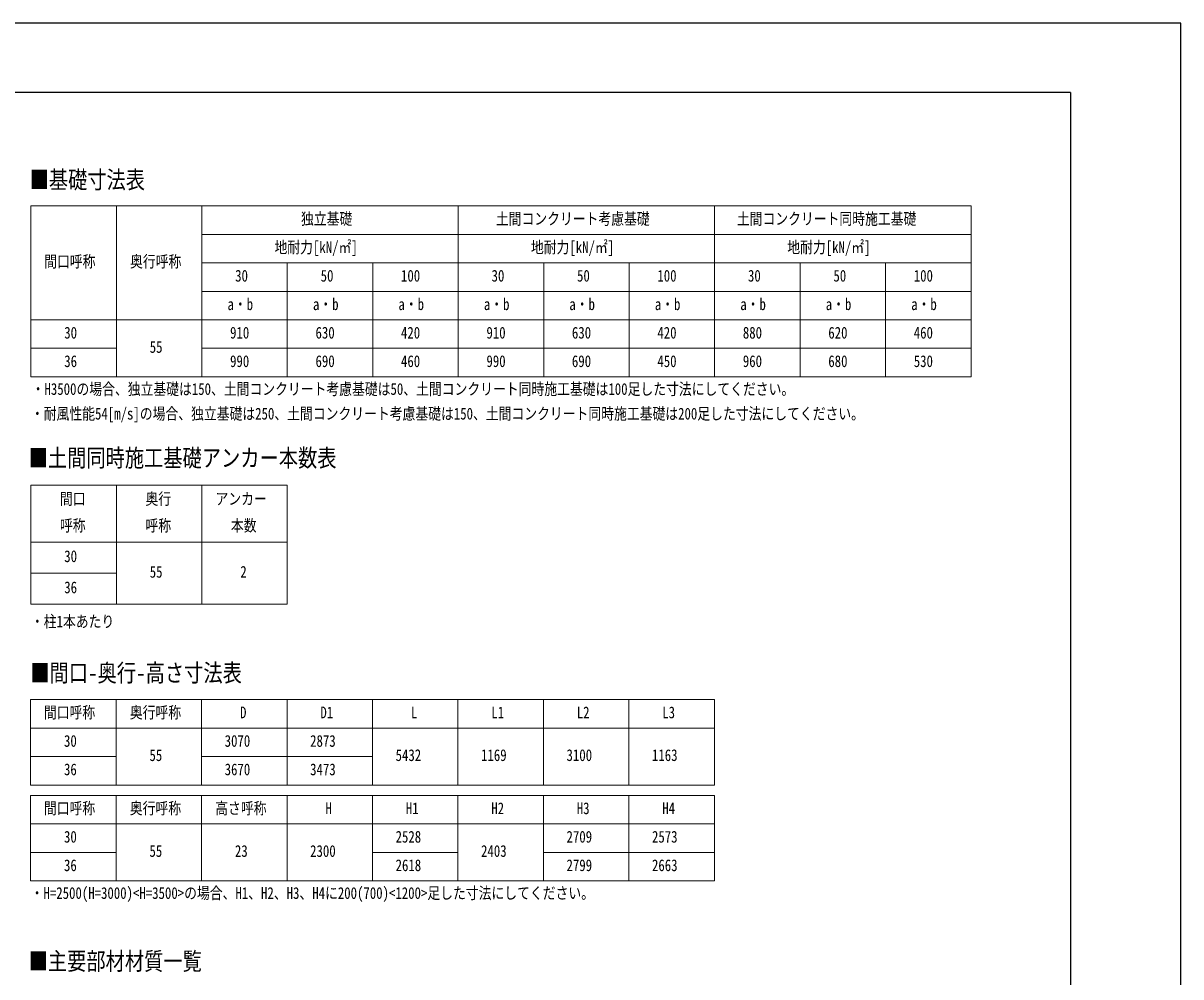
# Model space of a CAD drawing. Units: millimetres, scale not verified. Extents: x -10512 to 10512, y -7425 to 7425.
# Drawn here: x 2385 to 10512, y 729 to 7425 of the extents above; entities that cross this region are included whole.
import ezdxf
from ezdxf.enums import TextEntityAlignment as Align

# ---------------------------------------------------------------- set-up
doc = ezdxf.new("R2010")
doc.units = ezdxf.units.MM
doc.header["$LTSCALE"] = 30
doc.layers.add('0-1_TABLE1', color=7, linetype='Continuous', lineweight=18)
doc.layers.add('0-2_USER1', color=3, linetype='Continuous')
doc.layers.add('0-7_YKK_ZWAK', color=7, linetype='Continuous')
doc.styles.add('ＭＳ ゴシック', font='')
doc.styles.get('ＭＳ ゴシック').set_extended_font_data('MS Gothic')

msp = doc.modelspace()

# ---------------------------------------------------------------- linework, layer by layer
at = {"layer": '0-1_TABLE1'}
for p, q in [((2439.44, 6142), (9039.44, 6142)), ((2439.44, 6142), (2439.44, 4942)), ((3039.44, 6142), (3039.44, 4942)), ((3639.44, 6142), (3639.44, 4942)), ((5439.44, 6142), (5439.44, 4942)), ((7239.44, 6142), (7239.44, 4942)), ((3639.44, 5942), (9039.44, 5942)), ((3639.44, 5742), (9039.44, 5742)), ((4239.44, 5742), (4239.44, 4942)), ((4839.44, 5742), (4839.44, 4942)), ((6039.44, 5742), (6039.44, 4942)), ((6639.44, 5742), (6639.44, 4942)), ((7839.44, 5742), (7839.44, 4942)), ((8439.44, 5742), (8439.44, 4942)), ((3639.44, 5542), (9039.44, 5542)), ((2439.44, 5342), (9039.44, 5342)), ((2439.44, 5142), (3039.44, 5142)), ((3639.44, 5142), (9039.44, 5142)), ((2439.44, 4182), (4239.44, 4182)), ((2439.44, 4182), (2439.44, 3344.61)), ((3039.44, 4182), (3039.44, 3344.61)), ((3639.44, 4182), (3639.44, 3344.61)), ((4239.44, 4182), (4239.44, 3344.61)), ((2439.44, 3782), (4239.44, 3782)), ((2439.44, 3563.3), (3039.44, 3563.3)), ((2439.44, 3344.61), (4239.44, 3344.61)), ((2437.55, 2676), (7237.55, 2676)), ((2437.55, 2676), (2437.55, 2076)), ((3037.55, 2676), (3037.55, 2076)), ((3637.55, 2676), (3637.55, 2076)), ((4237.55, 2676), (4237.55, 2076)), ((4837.55, 2676), (4837.55, 2076)), ((5437.55, 2676), (5437.55, 2076)), ((6037.55, 2676), (6037.55, 2076)), ((6637.55, 2676), (6637.55, 2076)), ((7237.55, 2676), (7237.55, 2076)), ((2437.55, 2476), (7237.55, 2476)), ((2437.55, 2276), (3037.55, 2276)), ((3637.55, 2276), (4837.55, 2276)), ((2437.55, 2076), (7237.55, 2076)), ((2437.55, 2003), (7237.55, 2003)), ((2437.55, 2003), (2437.55, 1403)), ((3037.55, 2003), (3037.55, 1403)), ((3637.55, 2003), (3637.55, 1403)), ((4237.55, 2003), (4237.55, 1403)), ((4837.55, 2003), (4837.55, 1403)), ((5437.55, 2003), (5437.55, 1403)), ((6037.55, 2003), (6037.55, 1403)), ((6637.55, 2003), (6637.55, 1403)), ((7237.55, 2003), (7237.55, 1403)), ((2437.55, 1803), (7237.55, 1803)), ((2437.55, 1603), (3037.55, 1603)), ((4837.55, 1603), (5437.55, 1603)), ((6037.55, 1603), (7237.55, 1603)), ((2437.55, 1403), (7237.55, 1403))]:
    msp.add_line(p, q, dxfattribs=at)
for points in [[(9039.44, 6142), (9039.44, 5742), (9039.44, 4942)], [(2439.44, 4942), (3039.44, 4942), (3639.44, 4942), (9039.44, 4942)]]:
    msp.add_lwpolyline(points, dxfattribs=at)
at = {"layer": '0-7_YKK_ZWAK'}
for q in [(-9762.45, 6937.5), (9737.55, -6312.5)]:
    msp.add_line((9737.55, 6937.5), q, dxfattribs=at)
msp.add_lwpolyline([(-10512.5, -7425), (10512.5, -7425), (10512.5, 7425), (-10512.5, 7425)], close=True, dxfattribs=at)

# ---------------------------------------------------------------- texts
at = {"layer": '0-1_TABLE1', "style": 'ＭＳ ゴシック', "width": 0.8}
for s, p in [('独立基礎', (4335.44, 5985.75)), ('土間コンクリート考慮基礎', (5703.44, 5985.75)), ('土間コンクリート同時施工基礎', (7395.44, 5985.75)), ('地耐力[kN/㎡]', (4149.44, 5785.75)), ('地耐力[kN/㎡]', (5949.44, 5785.75)), ('地耐力[kN/㎡]', (7749.44, 5785.75)), ('間口呼称', (2532.44, 5685.75)), ('奥行呼称', (3135.44, 5685.75)), ('30', (3873.44, 5585.75)), ('50', (4473.44, 5585.75)), ('100', (5037.44, 5585.75)), ('30', (5673.44, 5585.75)), ('50', (6273.44, 5585.75)), ('100', (6837.44, 5585.75)), ('30', (7473.44, 5585.75)), ('50', (8073.44, 5585.75)), ('100', (8637.44, 5585.75)), ('a・b', (3819.44, 5385.75)), ('a・b', (4419.44, 5385.75)), ('a・b', (5019.44, 5385.75)), ('a・b', (5619.44, 5385.75)), ('a・b', (6219.44, 5385.75)), ('a・b', (6819.44, 5385.75)), ('a・b', (7419.44, 5385.75)), ('a・b', (8019.44, 5385.75)), ('a・b', (8619.44, 5385.75)), ('30', (2673.44, 5185.75)), ('910', (3837.44, 5185.75)), ('630', (4437.44, 5185.75)), ('420', (5037.44, 5185.75)), ('910', (5637.44, 5185.75)), ('630', (6237.44, 5185.75)), ('420', (6837.44, 5185.75)), ('880', (7437.44, 5185.75)), ('620', (8037.44, 5185.75)), ('460', (8637.44, 5185.75)), ('55', (3273.44, 5085.75)), ('36', (2673.44, 4985.75)), ('990', (3837.44, 4985.75)), ('690', (4437.44, 4985.75)), ('460', (5037.44, 4985.75)), ('990', (5637.44, 4985.75)), ('690', (6237.44, 4985.75)), ('450', (6837.44, 4985.75)), ('960', (7437.44, 4985.75)), ('680', (8037.44, 4985.75)), ('530', (8637.44, 4985.75)), ('間口', (2643.44, 4019.5)), ('奥行', (3243.44, 4019.5)), ('アンカー', (3735.44, 4019.5)), ('呼称', (2643.44, 3832)), ('呼称', (3243.44, 3832)), ('本数', (3843.44, 3832)), ('30', (2673.44, 3616.4)), ('55', (3273.44, 3507.05)), ('2', (3909.44, 3507.05)), ('36', (2673.44, 3397.7)), ('間口呼称', (2530.55, 2519.75)), ('奥行呼称', (3133.55, 2519.75)), ('D', (3907.55, 2519.75)), ('D1', (4471.55, 2519.75)), ('L', (5107.55, 2519.75)), ('L1', (5671.55, 2519.75)), ('L2', (6271.55, 2519.75)), ('L3', (6871.55, 2519.75)), ('30', (2671.55, 2319.75)), ('3070', (3799.55, 2319.75)), ('2873', (4399.55, 2319.75)), ('55', (3271.55, 2219.75)), ('5432', (4999.55, 2219.75)), ('1169', (5599.55, 2219.75)), ('3100', (6199.55, 2219.75)), ('1163', (6799.55, 2219.75)), ('36', (2671.55, 2119.75)), ('3670', (3799.55, 2119.75)), ('3473', (4399.55, 2119.75)), ('間口呼称', (2530.55, 1846.75)), ('奥行呼称', (3133.55, 1846.75)), ('高さ呼称', (3733.55, 1846.75)), ('H', (4507.55, 1846.75)), ('H1', (5071.55, 1846.75)), ('H2', (5671.55, 1846.75)), ('H3', (6271.55, 1846.75)), ('H4', (6871.55, 1846.75)), ('30', (2671.55, 1646.75)), ('2528', (4999.55, 1646.75)), ('2709', (6199.55, 1646.75)), ('2573', (6799.55, 1646.75)), ('55', (3271.55, 1546.75)), ('23', (3871.55, 1546.75)), ('2300', (4399.55, 1546.75)), ('2403', (5599.55, 1546.75)), ('36', (2671.55, 1446.75)), ('2618', (4999.55, 1446.75)), ('2799', (6199.55, 1446.75)), ('2663', (6799.55, 1446.75))]:
    msp.add_text(s, height=82.48, dxfattribs=at).set_placement(p, align=Align.BOTTOM_LEFT)
at = {"layer": '0-2_USER1', "style": 'ＭＳ ゴシック', "width": 0.8}
for s, height, p in [('■基礎寸法表', 123.8, (2429.95, 6226.79)), ('・H3500の場合、独立基礎は150、土間コンクリート考慮基礎は50、土間コンクリート同時施工基礎は100足した寸法にしてください。', 82.48, (2444.61, 4790.44)), ('・耐風性能54[m/s]の場合、独立基礎は250、土間コンクリート考慮基礎は150、土間コンクリート同時施工基礎は200足した寸法にしてください。', 82.48, (2439.44, 4617.38)), ('■土間同時施工基礎アンカー本数表', 123.8, (2423.36, 4273.68)), ('・柱1本あたり', 82.48, (2439.44, 3158.55)), ('■間口-奥行-高さ寸法表', 123.8, (2434.73, 2764.27)), ('・H=2500(H=3000)<H=3500>の場合、H1、H2、H3、H4に200(700)<1200>足した寸法にしてください。', 82.48, (2437.55, 1251.7)), ('■主要部材材質一覧', 123.8, (2423.32, 740.14))]:
    msp.add_text(s, height=height, dxfattribs=at).set_placement(p, align=Align.BOTTOM_LEFT)

doc.saveas('drawing.dxf')
